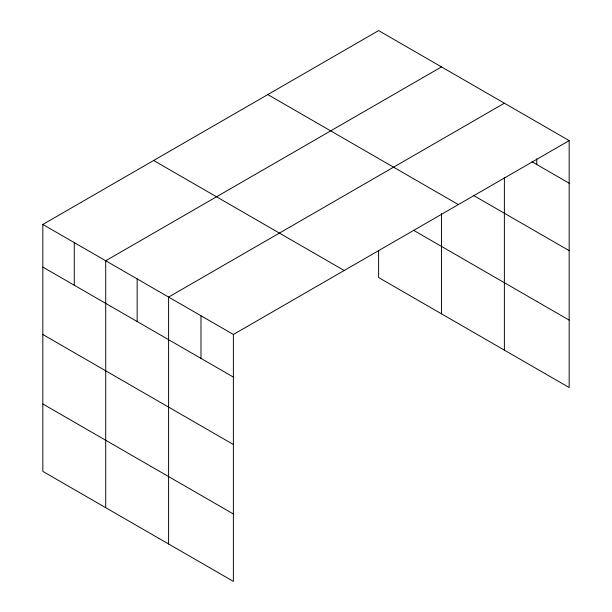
<?xml version="1.0" encoding="UTF-8"?>
<svg xmlns="http://www.w3.org/2000/svg" width="612" height="612" viewBox="0 0 612 612"><rect width="100%" height="100%" fill="white"/><g stroke="black" fill="none" stroke-linecap="round" stroke-linejoin="round"><path stroke-width="0.92" d="M569.168 140.615L233.386 334.473L233.386 581.4L42.832 471.385L42.832 224.459L378.614 30.6L569.168 140.615L569.168 387.541L378.614 277.527L378.614 250.369M441.497 66.907L105.715 260.766L105.715 507.692M504.38 103.206L168.598 297.072L168.598 543.999M531.912 161.729L569.168 183.233M473.764 195.58L569.168 250.652M267.811 94.577L458.357 204.584M413.368 230.166L569.168 320.114M153.643 160.489L344.189 270.496M42.832 224.459L233.386 334.473M42.832 267.084L233.386 377.099M42.832 334.504L233.386 444.519M42.832 403.966L233.386 513.981M536.77 158.852L536.77 164.536M504.38 177.671L504.38 350.133M441.497 213.557L441.497 313.834M200.988 315.769L200.988 358.395M137.157 278.919L137.157 321.537M74.274 242.612L74.274 285.238"/></g></svg>
